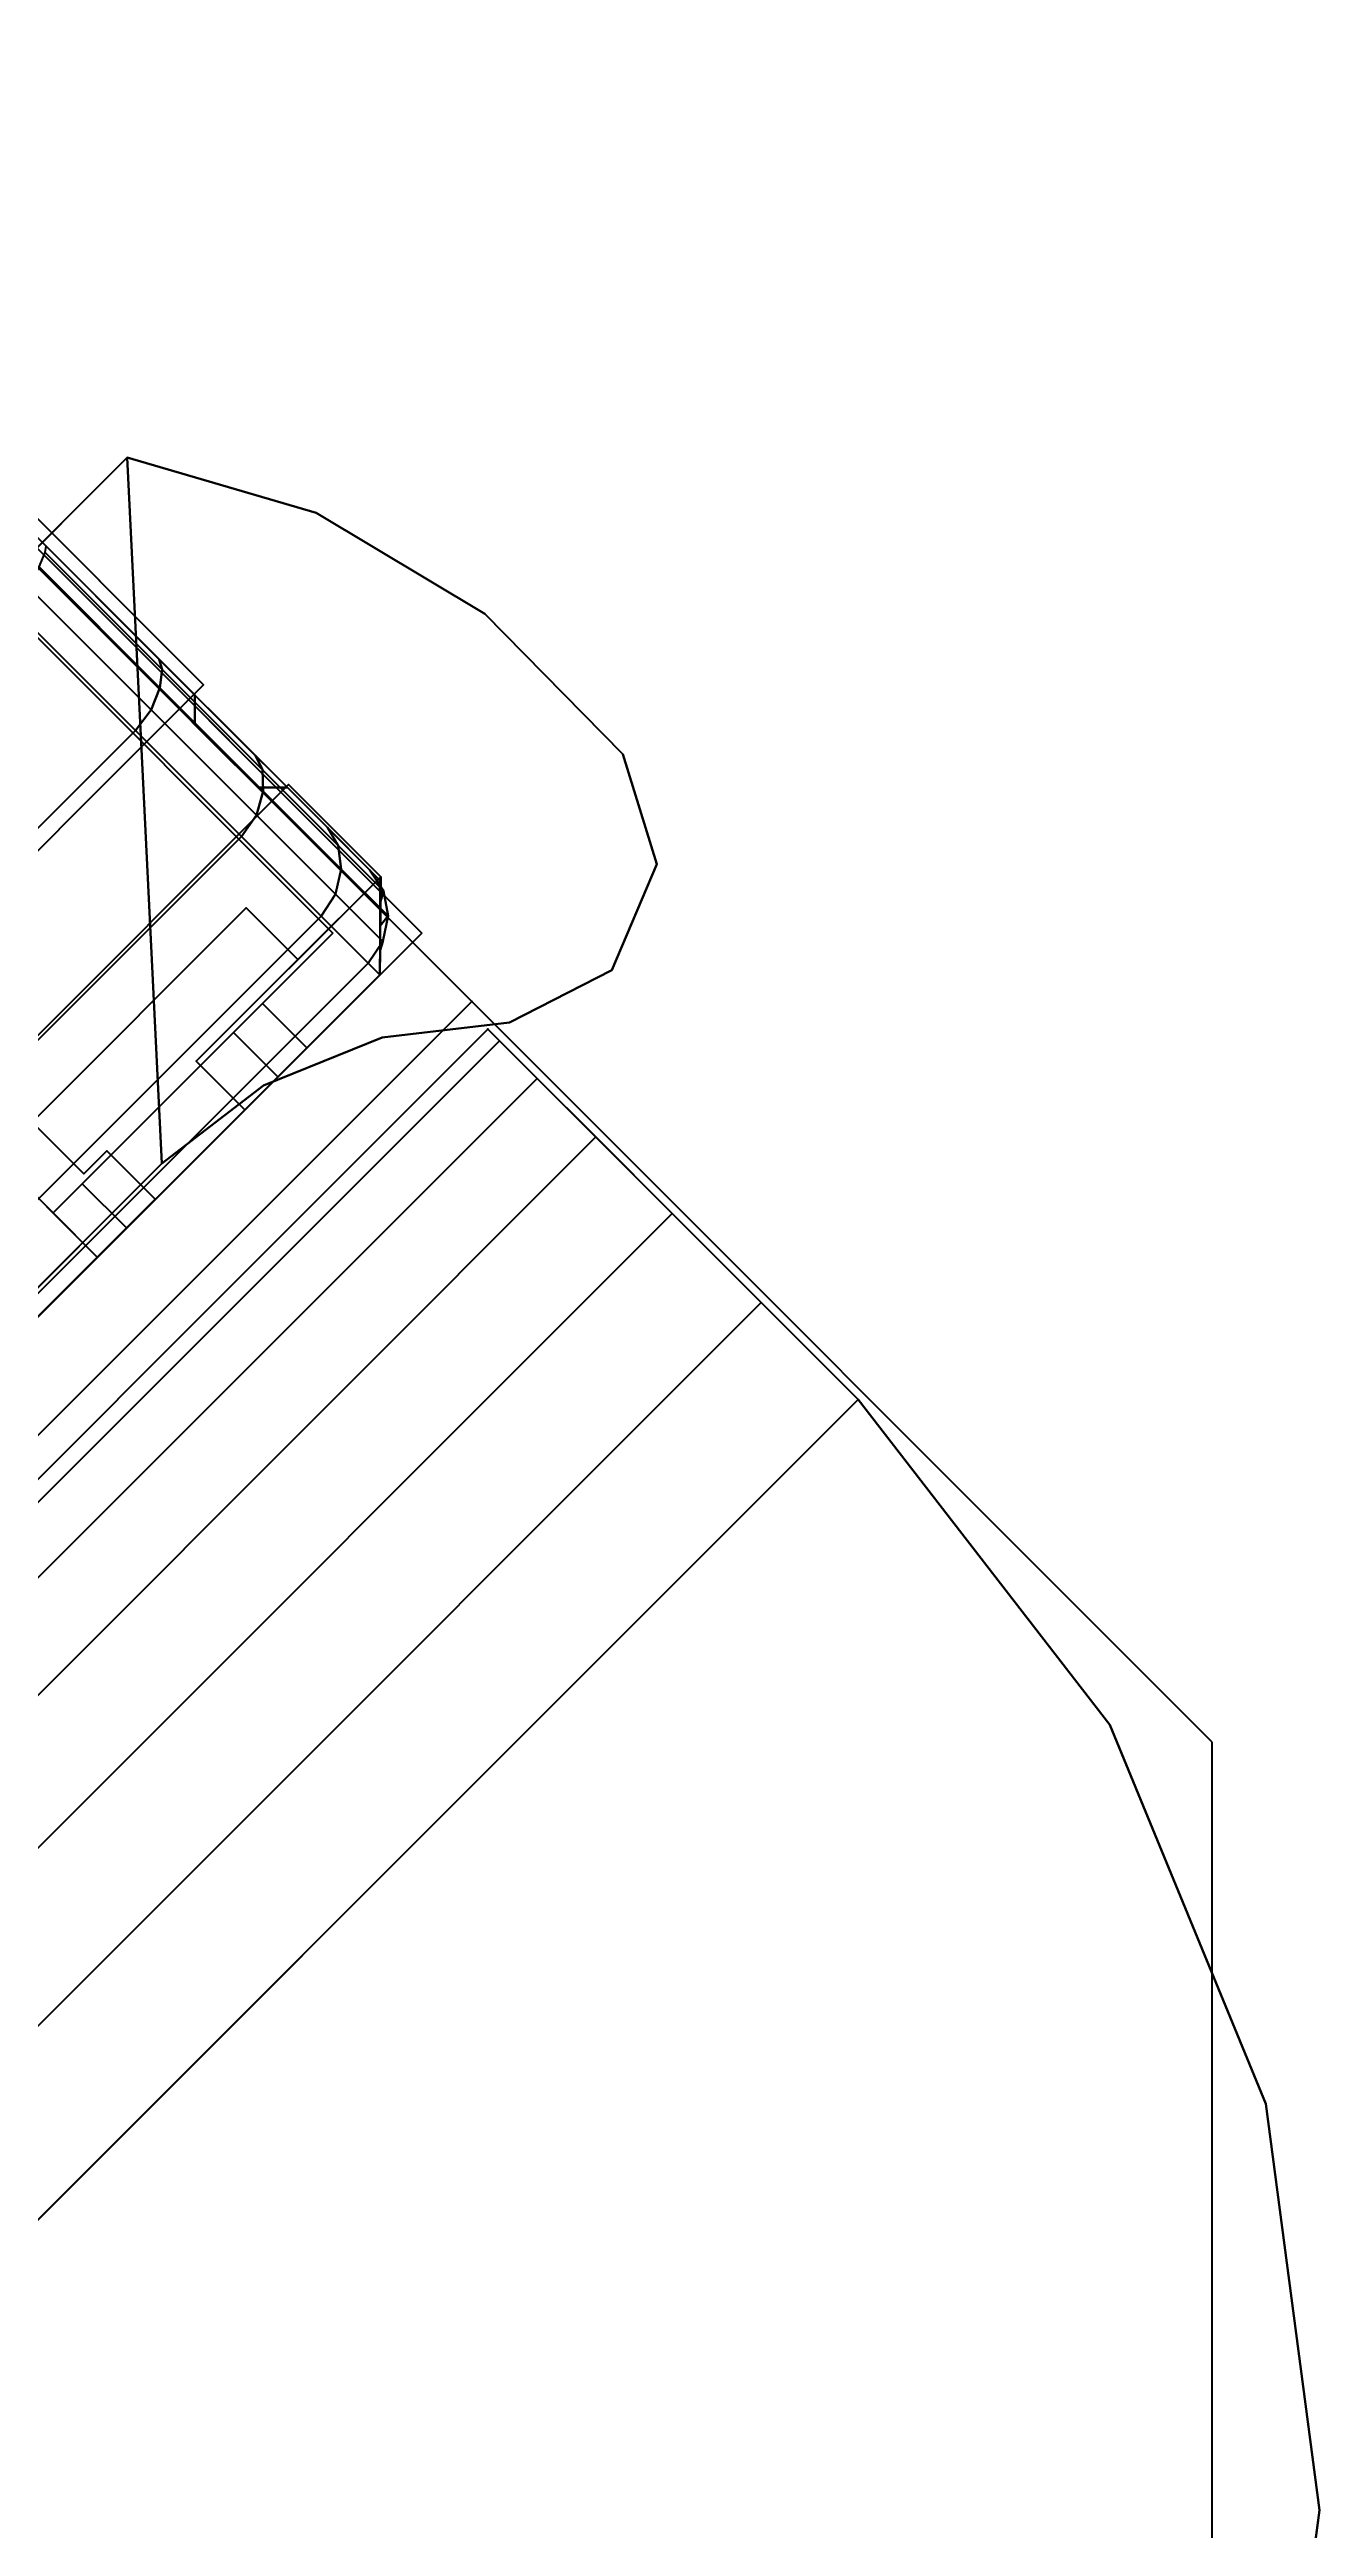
# Model space of a CAD drawing. Extents: x -170 to 1783, y -20 to 1205.
# Drawn here: x 208.387 to 209.6, y 563.796 to 566.161 of the extents above; entities that cross this region are included whole.
import ezdxf
from ezdxf.enums import TextEntityAlignment as Align

# ---------------------------------------------------------------- set-up
doc = ezdxf.new("R2010")
doc.units = 0
doc.header["$LTSCALE"] = 96
doc.header["$MEASUREMENT"] = 0
for name, color, linetype in [('A-FURN-3-PANEL-RACE', 7, 'Continuous'), ('A-FURN-3-PANEL-TOPCAP', 7, 'Continuous'), ('A-FURN-3-PANEL-TRIM', 7, 'Continuous'), ('A-FURN-P-PNLS', 7, 'Continuous'), ('MAIN_PANEL', 7, 'Continuous'), ('MAIN_PANEL_COMP', 7, 'Continuous'), ('SM', 7, 'Continuous')]:
    doc.layers.add(name, color=color, linetype=linetype)

# ---------------------------------------------------------------- blocks, each defined once
blk = doc.blocks.new('EC-EFN-456')
at = {"layer": 'A-FURN-3-PANEL-RACE', "color": 40, "linetype": 'Continuous'}
for points, invisible_edges in [([(0.08, 2.0125, 3.515), (0.08, 2.0125, 0.3963), (47.92, 2.0125, 0.3963), (47.92, 2.0125, 3.515)], 8), ([(47.5, 1.5745, 0.3963), (47.92, 1.5745, 0.3963), (47.92, 2.0125, 0.3963), (0.08, 2.0125, 0.3963)], 8), ([(47.86, 1.9525, 3.515), (47.4, 1.9525, 3.515), (47.4, 2.0125, 3.515), (47.92, 2.0125, 3.515)], 8), ([(47.86, 1.5745, 3.515), (47.86, 1.9525, 3.515), (47.92, 2.0125, 3.515), (47.92, 1.5745, 3.515)], 2), ([(47.92, 1.8575, 3.1951), (47.92, 2.0125, 3.515), (47.92, 2.0125, 0.3963), (47.92, 1.8575, 1.4986)], 5), ([(47.92, 1.8181, 1.4986), (47.92, 1.8575, 1.4986), (47.92, 2.0125, 0.3963), (47.92, 1.5745, 0.3963)], 10), ([(47.92, 1.5745, 3.245), (47.92, 1.5745, 3.515), (47.92, 2.0125, 3.515), (47.92, 1.8575, 3.1951)], 4), ([(47.86, 1.9525, 0.4563), (0.14, 1.9525, 0.4563), (0.14, 1.9525, 3.515), (47.86, 1.9525, 3.515)], 4), ([(47.5, 1.5745, 0.4563), (0.14, 1.9525, 0.4563), (47.86, 1.9525, 0.4563), (47.86, 1.5745, 0.4563)], 1), ([(47.86, 1.9525, 0.4563), (47.86, 1.9525, 3.515), (47.86, 1.8575, 3.1951), (47.86, 1.8575, 1.4986)], 10), ([(47.86, 1.5745, 0.4563), (47.86, 1.9525, 0.4563), (47.86, 1.8575, 1.4986), (47.86, 1.8181, 1.4986)], 10), ([(47.86, 1.8575, 3.1951), (47.86, 1.9525, 3.515), (47.86, 1.5745, 3.515), (47.86, 1.5745, 3.245)], 1), ([(47.86, 1.5745, 1.7894), (47.86, 1.5745, 0.4563), (47.86, 1.8181, 1.4986), (47.86, 1.614, 1.7894)], 2), ([(47.92, 1.614, 1.7894), (47.92, 1.8181, 1.4986), (47.92, 1.5745, 0.3963), (47.92, 1.5745, 1.7894)], 2), ([(47.5, 1.5745, 0.3963), (47.5, 1.5745, 0.4563), (47.86, 1.5745, 0.4563), (47.92, 1.5745, 0.3963)], 4), ([(47.92, 1.5745, 0.3963), (47.86, 1.5745, 0.4563), (47.86, 1.5745, 1.7894), (47.92, 1.5745, 1.7894)], 1)]:
    blk.add_3dface(points, dxfattribs=dict(at, invisible_edges=invisible_edges))
for points in [[(47.86, 1.8575, 1.4986), (47.86, 1.8575, 3.1951), (47.92, 1.8575, 3.1951), (47.92, 1.8575, 1.4986)], [(47.92, 1.8181, 1.4986), (47.86, 1.8181, 1.4986), (47.86, 1.8575, 1.4986), (47.92, 1.8575, 1.4986)], [(47.86, 1.8575, 3.1951), (47.86, 1.5745, 3.245), (47.92, 1.5745, 3.245), (47.92, 1.8575, 3.1951)], [(47.92, 1.614, 1.7894), (47.86, 1.614, 1.7894), (47.86, 1.8181, 1.4986), (47.92, 1.8181, 1.4986)], [(47.92, 1.5745, 1.7894), (47.86, 1.5745, 1.7894), (47.86, 1.614, 1.7894), (47.92, 1.614, 1.7894)], [(47.86, 1.5745, 3.245), (47.86, 1.5745, 3.515), (47.92, 1.5745, 3.515), (47.92, 1.5745, 3.245)]]:
    blk.add_3dface(points, dxfattribs=at)
at = {"layer": 'A-FURN-3-PANEL-TOPCAP', "color": 60, "linetype": 'Continuous'}
for points, invisible_edges in [([(47.4331, 2.02, 55.9807), (47.3404, 2.02, 56.0218), (47.221, 2.02, 55.7693), (47.2545, 2.02, 55.7554)], 10), ([(47.2545, 2.02, 55.7554), (47.2833, 2.02, 55.7333), (47.5111, 2.02, 55.9159), (47.4331, 2.02, 55.9807)], 10), ([(47.5685, 2.02, 55.8323), (47.5111, 2.02, 55.9159), (47.2833, 2.02, 55.7333), (47.3054, 2.02, 55.7045)], 10), ([(47.3054, 2.02, 55.7045), (47.3193, 2.02, 55.671), (47.601, 2.02, 55.7363), (47.5685, 2.02, 55.8323)], 10), ([(47.3193, 2.02, 55.671), (47.324, 2.02, 55.635), (47.606, 2.02, 55.635), (47.601, 2.02, 55.7363)], 8), ([(47.324, 2.02, 55.635), (47.324, -0.02, 55.635), (47.606, -0.02, 55.635), (47.606, 2.02, 55.635)], 5), ([(47.4431, 2, 55.9981), (47.3456, 2, 56.0411), (47.3404, 2.02, 56.0218), (47.4331, 2.02, 55.9807)], 10), ([(47.4956, 2.02, 56.0891), (47.3727, 2.02, 56.1426), (47.3676, 2, 56.1232), (47.4856, 2, 56.0717)], 10), ([(47.5581, 2.02, 56.1974), (47.4051, 2.02, 56.2633), (47.3727, 2.02, 56.1426), (47.4956, 2.02, 56.0891)], 10), ([(47.5252, 2, 55.9301), (47.4431, 2, 55.9981), (47.4331, 2.02, 55.9807), (47.5111, 2.02, 55.9159)], 10), ([(47.5995, 2.02, 56.0044), (47.4956, 2.02, 56.0891), (47.4856, 2, 56.0717), (47.5854, 2, 55.9903)], 10), ([(47.6879, 2.02, 56.0929), (47.5581, 2.02, 56.1974), (47.4956, 2.02, 56.0891), (47.5995, 2.02, 56.0044)], 10), ([(47.5858, 2, 55.8424), (47.5252, 2, 55.9301), (47.5111, 2.02, 55.9159), (47.5685, 2.02, 55.8323)], 10), ([(47.6202, 2, 55.7415), (47.5858, 2, 55.8424), (47.5685, 2.02, 55.8323), (47.601, 2.02, 55.7363)], 10), ([(47.6768, 2.02, 55.8949), (47.5995, 2.02, 56.0044), (47.5854, 2, 55.9903), (47.6595, 2, 55.8849)], 10), ([(47.7851, 2.02, 55.9575), (47.6879, 2.02, 56.0929), (47.5995, 2.02, 56.0044), (47.6768, 2.02, 55.8949)], 10), ([(47.6259, 2, 55.635), (47.6202, 2, 55.7415), (47.601, 2.02, 55.7363), (47.606, 2.02, 55.635)], 2), ([(47.606, 2.02, 55.635), (47.606, -0.02, 55.635), (47.6259, 0, 55.635), (47.6259, 2, 55.635)], 5), ([(47.7217, 2.02, 55.7687), (47.6768, 2.02, 55.8949), (47.6595, 2, 55.8849), (47.7024, 2, 55.7635)], 10), ([(47.8425, 2.02, 55.8011), (47.7851, 2.02, 55.9575), (47.6768, 2.02, 55.8949), (47.7217, 2.02, 55.7687)], 10), ([(47.731, 2.02, 55.635), (47.7217, 2.02, 55.7687), (47.7024, 2, 55.7635), (47.711, 2, 55.635)], 2), ([(47.711, 2, 55.635), (47.711, 0, 55.635), (47.731, -0.02, 55.635), (47.731, 2.02, 55.635)], 5), ([(47.856, 2.02, 55.635), (47.8425, 2.02, 55.8011), (47.7217, 2.02, 55.7687), (47.731, 2.02, 55.635)], 2), ([(47.856, -0.02, 55.635), (47.856, 2.02, 55.635), (47.731, 2.02, 55.635), (47.731, -0.02, 55.635)], 5), ([(47.8715, 2.0047, 55.635), (47.856, 2.02, 55.635), (47.856, -0.02, 55.635), (47.8715, -0.0047, 55.635)], 10), ([(47.4856, 2, 56.0717), (47.3676, 2, 56.1232), (47.3456, 2, 56.0411), (47.4431, 2, 55.9981)], 10), ([(47.5854, 2, 55.9903), (47.4856, 2, 56.0717), (47.4431, 2, 55.9981), (47.5252, 2, 55.9301)], 10), ([(47.6595, 2, 55.8849), (47.5854, 2, 55.9903), (47.5252, 2, 55.9301), (47.5858, 2, 55.8424)], 10), ([(47.7024, 2, 55.7635), (47.6595, 2, 55.8849), (47.5858, 2, 55.8424), (47.6202, 2, 55.7415)], 10), ([(47.711, 2, 55.635), (47.7024, 2, 55.7635), (47.6202, 2, 55.7415), (47.6259, 2, 55.635)], 2), ([(47.711, 0, 55.635), (47.711, 2, 55.635), (47.6259, 2, 55.635), (47.6259, 0, 55.635)], 5), ([(47.8715, -0.0047, 55.635), (47.8871, 0.0106, 55.635), (47.8871, 1.9894, 55.635), (47.8715, 2.0047, 55.635)], 10), ([(47.9035, 1.9727, 55.635), (47.8871, 1.9894, 55.635), (47.8871, 0.0106, 55.635), (47.9035, 0.0273, 55.635)], 10), ([(47.9035, 0.0273, 55.635), (47.92, 0.044, 55.635), (47.92, 1.956, 55.635), (47.9035, 1.9727, 55.635)], 8)]:
    blk.add_3dface(points, dxfattribs=dict(at, invisible_edges=invisible_edges))
for points in [[(47.4051, 2.02, 56.2633), (47.5581, 2.02, 56.1974), (47.5669, 2.0151, 56.2168), (47.4087, 2.0151, 56.2864)], [(47.4087, 2.0151, 56.2864), (47.5669, 2.0151, 56.2168), (47.5775, 2.0013, 56.2349), (47.4143, 2.0013, 56.3065)], [(47.5581, 2.02, 56.1974), (47.6879, 2.02, 56.0929), (47.7022, 2.0151, 56.1072), (47.5669, 2.0151, 56.2168)], [(47.5669, 2.0151, 56.2168), (47.7022, 2.0151, 56.1072), (47.7172, 2.0013, 56.1222), (47.5775, 2.0013, 56.2349)], [(47.6879, 2.02, 56.0929), (47.7851, 2.02, 55.9575), (47.8045, 2.0151, 55.9663), (47.7022, 2.0151, 56.1072)], [(47.7022, 2.0151, 56.1072), (47.8045, 2.0151, 55.9663), (47.8226, 2.0013, 55.977), (47.7172, 2.0013, 56.1222)], [(47.7851, 2.02, 55.9575), (47.8425, 2.02, 55.8011), (47.8656, 2.0151, 55.8048), (47.8045, 2.0151, 55.9663)], [(47.8045, 2.0151, 55.9663), (47.8656, 2.0151, 55.8048), (47.8857, 2.0013, 55.8104), (47.8226, 2.0013, 55.977)], [(47.8425, 2.02, 55.8011), (47.856, 2.02, 55.635), (47.8715, 2.0047, 55.635), (47.8656, 2.0151, 55.8048)], [(47.8656, 2.0151, 55.8048), (47.8715, 2.0047, 55.635), (47.8871, 1.9894, 55.635), (47.8857, 2.0013, 55.8104)], [(47.4143, 2.0013, 56.3065), (47.5775, 2.0013, 56.2349), (47.5864, 1.9805, 56.248), (47.4194, 1.9805, 56.3203)], [(47.5775, 2.0013, 56.2349), (47.7172, 2.0013, 56.1222), (47.7287, 1.9805, 56.1337), (47.5864, 1.9805, 56.248)], [(47.7172, 2.0013, 56.1222), (47.8226, 2.0013, 55.977), (47.8356, 1.9805, 55.9859), (47.7287, 1.9805, 56.1337)], [(47.8226, 2.0013, 55.977), (47.8857, 2.0013, 55.8104), (47.8994, 1.9805, 55.8155), (47.8356, 1.9805, 55.9859)], [(47.8857, 2.0013, 55.8104), (47.8871, 1.9894, 55.635), (47.9035, 1.9727, 55.635), (47.8994, 1.9805, 55.8155)], [(47.4194, 1.9805, 56.3203), (47.5864, 1.9805, 56.248), (47.5901, 1.956, 56.2528), (47.4216, 1.956, 56.3252)], [(47.5864, 1.9805, 56.248), (47.7287, 1.9805, 56.1337), (47.7332, 1.956, 56.1382), (47.5901, 1.956, 56.2528)], [(47.7287, 1.9805, 56.1337), (47.8356, 1.9805, 55.9859), (47.8405, 1.956, 55.9895), (47.7332, 1.956, 56.1382)], [(47.8356, 1.9805, 55.9859), (47.8994, 1.9805, 55.8155), (47.9043, 1.956, 55.8177), (47.8405, 1.956, 55.9895)], [(47.8994, 1.9805, 55.8155), (47.9035, 1.9727, 55.635), (47.92, 1.956, 55.635), (47.9043, 1.956, 55.8177)], [(47.5901, 0.044, 56.2528), (47.4216, 0.044, 56.3252), (47.4216, 1.956, 56.3252), (47.5901, 1.956, 56.2528)], [(47.7332, 0.044, 56.1382), (47.5901, 0.044, 56.2528), (47.5901, 1.956, 56.2528), (47.7332, 1.956, 56.1382)], [(47.8405, 0.044, 55.9895), (47.7332, 0.044, 56.1382), (47.7332, 1.956, 56.1382), (47.8405, 1.956, 55.9895)], [(47.9043, 0.044, 55.8177), (47.8405, 0.044, 55.9895), (47.8405, 1.956, 55.9895), (47.9043, 1.956, 55.8177)], [(47.92, 0.044, 55.635), (47.9043, 0.044, 55.8177), (47.9043, 1.956, 55.8177), (47.92, 1.956, 55.635)]]:
    blk.add_3dface(points, dxfattribs=at)
at = {"layer": 'A-FURN-3-PANEL-TRIM', "color": 60, "linetype": 'Continuous'}
for points, invisible_edges in [([(47.5649, 2.2249, 3.5747), (47.4, 2.1348, 3.5747), (47.935, 2.269, 3.5747), (47.7471, 2.2706, 3.5747)], 2), ([(47.5649, 2.2249, 4.2397), (47.7471, 2.2706, 4.2397), (47.935, 2.269, 4.2397), (47.4, 2.1348, 4.2397)], 4), ([(47.5649, 2.2249, 3.8013), (47.7471, 2.2706, 3.8013), (47.935, 2.269, 3.8013), (47.4, 2.1348, 3.8013)], 4), ([(47.5649, 2.2249, 4.013), (47.4, 2.1348, 4.013), (47.935, 2.269, 4.013), (47.7471, 2.2706, 4.013)], 2), ([(47.935, 2.269, 3.5747), (47.4, 2.1348, 3.5747), (48.0735, 2.1159, 3.5747), (48.0322, 2.2178, 3.5747)], 3), ([(47.935, 2.269, 4.2397), (48.0322, 2.2178, 4.2397), (48.0735, 2.1159, 4.2397), (47.4, 2.1348, 4.2397)], 12), ([(47.935, 2.269, 3.8013), (48.0322, 2.2178, 3.8013), (48.0735, 2.1159, 3.8013), (47.4, 2.1348, 3.8013)], 12), ([(47.935, 2.269, 4.013), (47.4, 2.1348, 4.013), (48.0735, 2.1159, 4.013), (48.0322, 2.2178, 4.013)], 3), ([(47.4, 2.1348, 3.5747), (47.4, 0.3185, 3.5747), (47.9, 0.3185, 3.5747), (47.9, 1.6815, 3.5747)], 10), ([(48.0735, 2.1159, 3.5747), (47.4, 2.1348, 3.5747), (47.9639, 1.9153, 3.5747), (48.0395, 2.0114, 3.5747)], 3), ([(47.9639, 1.9153, 3.5747), (47.4, 2.1348, 3.5747), (47.9, 1.6815, 3.5747), (47.9163, 1.8027, 3.5747)], 3), ([(47.4, 2.1348, 4.2397), (47.9, 1.6815, 4.2397), (47.9, 0.3185, 4.2397), (47.4, 0.3185, 4.2397)], 5), ([(48.0735, 2.1159, 4.2397), (48.0395, 2.0114, 4.2397), (47.9639, 1.9153, 4.2397), (47.4, 2.1348, 4.2397)], 12), ([(47.9639, 1.9153, 4.2397), (47.9163, 1.8027, 4.2397), (47.9, 1.6815, 4.2397), (47.4, 2.1348, 4.2397)], 12), ([(48.0735, 2.1159, 3.8013), (48.0395, 2.0114, 3.8013), (47.9639, 1.9153, 3.8013), (47.4, 2.1348, 3.8013)], 12), ([(47.9639, 1.9153, 3.8013), (47.9163, 1.8027, 3.8013), (47.9, 1.6815, 3.8013), (47.4, 2.1348, 3.8013)], 12), ([(48.0735, 2.1159, 4.013), (47.4, 2.1348, 4.013), (47.9639, 1.9153, 4.013), (48.0395, 2.0114, 4.013)], 3), ([(47.9639, 1.9153, 4.013), (47.4, 2.1348, 4.013), (47.9, 1.6815, 4.013), (47.9163, 1.8027, 4.013)], 3), ([(47.605, -0.0328, 55.635), (47.3224, -0.0328, 55.635), (47.3224, 2.0328, 55.635), (47.605, 2.0328, 55.635)], 8), ([(47.8543, 2.0228, 55.635), (47.8543, 1.9109, 55.635), (47.7845, 1.9109, 55.635), (47.7299, 2.0228, 55.635)], 6), ([(47.7845, 1.9109, 4.2397), (47.7845, 1.9109, 55.635), (47.8543, 1.9109, 55.635), (47.8543, 1.9109, 4.2397)], 2), ([(47.8543, 1.6527, 55.635), (47.9198, 1.6527, 55.635), (47.9198, 0.3473, 55.635), (47.8543, 0.3473, 55.635)], 8), ([(47.8543, 0.3782, 55.635), (47.7845, 0.3782, 55.635), (47.7845, 1.6218, 55.635), (47.8543, 1.6218, 55.635)], 10)]:
    blk.add_3dface(points, dxfattribs=dict(at, invisible_edges=invisible_edges))
for points in [[(47.5649, 2.2249, 4.013), (47.7471, 2.2706, 4.013), (47.7471, 2.2706, 4.2397), (47.5649, 2.2249, 4.2397)], [(47.5649, 2.2249, 3.5747), (47.7471, 2.2706, 3.5747), (47.7471, 2.2706, 3.8013), (47.5649, 2.2249, 3.8013)], [(47.7471, 2.2706, 4.013), (47.935, 2.269, 4.013), (47.935, 2.269, 4.2397), (47.7471, 2.2706, 4.2397)], [(47.7471, 2.2706, 3.5747), (47.935, 2.269, 3.5747), (47.935, 2.269, 3.8013), (47.7471, 2.2706, 3.8013)], [(47.935, 2.269, 4.013), (48.0322, 2.2178, 4.013), (48.0322, 2.2178, 4.2397), (47.935, 2.269, 4.2397)], [(47.935, 2.269, 3.5747), (48.0322, 2.2178, 3.5747), (48.0322, 2.2178, 3.8013), (47.935, 2.269, 3.8013)], [(47.4, 2.1348, 4.013), (47.5649, 2.2249, 4.013), (47.5649, 2.2249, 4.2397), (47.4, 2.1348, 4.2397)], [(47.4, 2.1348, 3.5747), (47.5649, 2.2249, 3.5747), (47.5649, 2.2249, 3.8013), (47.4, 2.1348, 3.8013)], [(48.0322, 2.2178, 4.013), (48.0735, 2.1159, 4.013), (48.0735, 2.1159, 4.2397), (48.0322, 2.2178, 4.2397)], [(48.0322, 2.2178, 3.5747), (48.0735, 2.1159, 3.5747), (48.0735, 2.1159, 3.8013), (48.0322, 2.2178, 3.8013)], [(47.4, 0.3185, 3.5747), (47.4, 2.1348, 3.5747), (47.4, 2.1348, 4.2397), (47.4, 0.3185, 4.2397)], [(47.4, 2.1348, 3.8013), (47.9, 1.6815, 3.8013), (47.9, 1.6815, 4.013), (47.4, 2.1348, 4.013)], [(48.0735, 2.1159, 4.013), (48.0395, 2.0114, 4.013), (48.0395, 2.0114, 4.2397), (48.0735, 2.1159, 4.2397)], [(48.0735, 2.1159, 3.5747), (48.0395, 2.0114, 3.5747), (48.0395, 2.0114, 3.8013), (48.0735, 2.1159, 3.8013)], [(47.605, 2.0328, 4.2397), (47.605, 2.0328, 55.635), (47.3224, 2.0328, 55.635), (47.3224, 2.0328, 4.2397)], [(47.605, 1.6426, 55.635), (47.605, 2.0328, 55.635), (47.605, 2.0328, 4.2397), (47.605, 1.6426, 4.2397)], [(47.8543, 2.0228, 4.2397), (47.8543, 2.0228, 55.635), (47.7299, 2.0228, 55.635), (47.7299, 2.0228, 4.2397)], [(47.7299, 2.0228, 55.635), (47.7299, 1.6426, 55.635), (47.7299, 1.6426, 4.2397), (47.7299, 2.0228, 4.2397)], [(47.9198, 1.956, 4.2397), (47.9198, 1.956, 55.635), (47.8543, 2.0228, 55.635), (47.8543, 2.0228, 4.2397)], [(47.9198, 1.956, 55.635), (47.9198, 1.7737, 55.635), (47.8543, 1.7737, 55.635), (47.8543, 2.0228, 55.635)], [(48.0395, 2.0114, 4.013), (47.9639, 1.9153, 4.013), (47.9639, 1.9153, 4.2397), (48.0395, 2.0114, 4.2397)], [(48.0395, 2.0114, 3.5747), (47.9639, 1.9153, 3.5747), (47.9639, 1.9153, 3.8013), (48.0395, 2.0114, 3.8013)], [(47.9198, 1.7737, 55.635), (47.9198, 1.956, 55.635), (47.9198, 1.956, 4.2397), (47.9198, 1.7737, 4.2397)], [(47.7845, 1.6218, 55.635), (47.7845, 1.9109, 55.635), (47.7845, 1.9109, 4.2397), (47.7845, 1.6218, 4.2397)], [(47.8543, 1.9109, 55.635), (47.8543, 1.7737, 55.635), (47.8543, 1.7737, 4.2397), (47.8543, 1.9109, 4.2397)], [(47.9639, 1.9153, 4.013), (47.9163, 1.8027, 4.013), (47.9163, 1.8027, 4.2397), (47.9639, 1.9153, 4.2397)], [(47.9639, 1.9153, 3.5747), (47.9163, 1.8027, 3.5747), (47.9163, 1.8027, 3.8013), (47.9639, 1.9153, 3.8013)], [(47.9163, 1.8027, 4.013), (47.9, 1.6815, 4.013), (47.9, 1.6815, 4.2397), (47.9163, 1.8027, 4.2397)], [(47.9163, 1.8027, 3.5747), (47.9, 1.6815, 3.5747), (47.9, 1.6815, 3.8013), (47.9163, 1.8027, 3.8013)], [(47.8543, 1.7737, 4.2397), (47.8543, 1.7737, 55.635), (47.9198, 1.7737, 55.635), (47.9198, 1.7737, 4.2397)], [(47.9, 1.6815, 4.2397), (47.9, 1.6815, 3.5747), (47.9, 0.3185, 3.5747), (47.9, 0.3185, 4.2397)], [(47.8543, 1.6527, 55.635), (47.8543, 1.6218, 55.635), (47.8543, 1.6218, 4.2397), (47.8543, 1.6527, 4.2397)], [(47.9198, 1.6527, 4.2397), (47.9198, 1.6527, 55.635), (47.8543, 1.6527, 55.635), (47.8543, 1.6527, 4.2397)], [(47.9198, 1.6527, 55.635), (47.9198, 1.6527, 4.2397), (47.9198, 0.3473, 4.2397), (47.9198, 0.3473, 55.635)], [(47.8543, 1.6218, 4.2397), (47.8543, 1.6218, 55.635), (47.7845, 1.6218, 55.635), (47.7845, 1.6218, 4.2397)]]:
    blk.add_3dface(points, dxfattribs=at)
at = {"layer": 'A-FURN-P-PNLS', "color": 60, "linetype": 'Continuous'}
for p, q in [((0, 2), (48, 2)), ((48, 2), (48, 0))]:
    blk.add_line(p, q, dxfattribs=at)
at = {"layer": 'MAIN_PANEL', "color": 7, "linetype": 'Continuous'}
for p in [(48, 2), (48, 2, 55.663), (48, 2)]:
    blk.add_point(p, dxfattribs=at)
blk = doc.blocks.new('EC-FPFC-56')
at = {"layer": 'MAIN_PANEL_COMP', "color": 7, "linetype": 'Continuous'}
for p in [(0.0002, 0), (0.0002, 0), (0.0297, -0.0077), (0.0297, -0.0077)]:
    blk.add_point(p, dxfattribs=at)
at = {"layer": 'SM', "color": 60, "linetype": 'Continuous'}
for p, q in [((1.0002, 0), (0.0002, 0)), ((2.0002, -1), (1.0002, 0))]:
    blk.add_line(p, q, dxfattribs=at)
for points in [[(0.0297, -0.0077, 3), (0.0297, -2.0077, 3), (0.0297, -2.0077, 55.5), (0.0297, -0.0077, 55.5)], [(0.0297, -0.0077, 55.5), (0.5297, -0.0077, 55.5), (0.5297, -0.0077, 3), (0.0297, -0.0077, 3)], [(0.0454, -0.0077, 55.6299), (0.0297, -0.0077, 55.5), (0.0297, -2.0077, 55.5), (0.0454, -1.9911, 55.6299)], [(0.0297, -0.0077), (0.0297, -2.0077), (0.0297, -2.0077, 3), (0.0297, -0.0077, 3)], [(0.0297, -0.0077, 3), (0.5297, -0.0077, 3), (0.5297, -0.0077), (0.0297, -0.0077)], [(0.0962, -0.0077, 55.75), (0.0454, -0.0077, 55.6299), (0.0454, -1.9911, 55.6299), (0.0962, -1.9413, 55.75)], [(0.1753, -0.0077, 55.8535), (0.0962, -0.0077, 55.75), (0.0962, -1.9413, 55.75), (0.1762, -1.8621, 55.8535)], [(0.2788, -0.0077, 55.9326), (0.1753, -0.0077, 55.8535), (0.1762, -1.8621, 55.8535), (0.2788, -1.7577, 55.9326)], [(0.3989, -0.0077, 55.9834), (0.2788, -0.0077, 55.9326), (0.2788, -1.7577, 55.9326), (0.3989, -1.6385, 55.9834)], [(0.5297, -0.0077, 56), (0.3989, -0.0077, 55.9834), (0.3989, -1.6385, 55.9834), (0.5297, -1.5077, 56)], [(0.9194, -0.0575, 55.5), (0.5297, -0.0077, 55.5), (0.5297, -0.0077, 56), (0.9194, -0.0575, 56)], [(0.9194, -0.0575), (0.5297, -0.0077), (0.5297, -0.0077, 3), (0.9194, -0.0575, 3)], [(0.9194, -0.0575, 3), (0.5297, -0.0077, 3), (0.5297, -0.0077, 55.5), (0.9194, -0.0575, 55.5)], [(1.2807, -0.2079), (0.9194, -0.0575), (0.9194, -0.0575, 3), (1.2807, -0.2079, 3)], [(1.2807, -0.2079, 55.5), (0.9194, -0.0575, 55.5), (0.9194, -0.0575, 56), (1.2807, -0.2079, 56)], [(1.2807, -0.2079, 3), (0.9194, -0.0575, 3), (0.9194, -0.0575, 55.5), (1.2807, -0.2079, 55.5)], [(1.5913, -0.4461), (1.2807, -0.2079), (1.2807, -0.2079, 3), (1.5913, -0.4461, 3)], [(1.5913, -0.4461, 55.5), (1.2807, -0.2079, 55.5), (1.2807, -0.2079, 56), (1.5913, -0.4461, 56)], [(1.5913, -0.4461, 3), (1.2807, -0.2079, 3), (1.2807, -0.2079, 55.5), (1.5913, -0.4461, 55.5)], [(1.8295, -0.7567), (1.5913, -0.4461), (1.5913, -0.4461, 3), (1.8295, -0.7567, 3)], [(1.8295, -0.7567, 3), (1.5913, -0.4461, 3), (1.5913, -0.4461, 55.5), (1.8295, -0.7567, 55.5)], [(1.8295, -0.7567, 55.5), (1.5913, -0.4461, 55.5), (1.5913, -0.4461, 56), (1.8295, -0.7567, 56)], [(2.0297, -1.6385, 55.9834), (2.0297, -1.5077, 56), (0.5297, -1.5077, 56), (0.3989, -1.6385, 55.9834)], [(2.0297, -1.7586, 55.9326), (2.0297, -1.6385, 55.9834), (0.3989, -1.6385, 55.9834), (0.2788, -1.7577, 55.9326)], [(0.2788, -1.7577, 55.9326), (0.1762, -1.8621, 55.8535), (2.0297, -1.8621, 55.8535), (2.0297, -1.7586, 55.9326)], [(0.1762, -1.8621, 55.8535), (0.0962, -1.9413, 55.75), (2.0297, -1.9413, 55.75), (2.0297, -1.8621, 55.8535)], [(0.0962, -1.9413, 55.75), (0.0454, -1.9911, 55.6299), (2.0297, -1.992, 55.6299), (2.0297, -1.9413, 55.75)], [(0.0454, -1.9911, 55.6299), (0.0297, -2.0077, 55.5), (2.0297, -2.0077, 55.5), (2.0297, -1.992, 55.6299)], [(2.0297, -2.0077, 55.5), (0.0297, -2.0077, 55.5), (0.0297, -2.0077, 3), (2.0297, -2.0077, 3)], [(2.0297, -2.0077, 3), (0.0297, -2.0077, 3), (0.0297, -2.0077), (2.0297, -2.0077)]]:
    blk.add_3dface(points, dxfattribs=at)
for points, invisible_edges in [([(0.0454, -0.0077, 55.6299), (0.5297, -0.0077, 55.5), (0.0297, -0.0077, 55.5)], 1), ([(0.5297, -0.0077, 55.5), (0.0454, -0.0077, 55.6299), (0.5297, -0.0077, 56)], 3), ([(0.0962, -0.0077, 55.75), (0.5297, -0.0077, 56), (0.0454, -0.0077, 55.6299)], 3), ([(0.5297, -0.0077, 56), (0.0962, -0.0077, 55.75), (0.3989, -0.0077, 55.9834)], 3), ([(0.1753, -0.0077, 55.8535), (0.3989, -0.0077, 55.9834), (0.0962, -0.0077, 55.75)], 3), ([(0.3989, -0.0077, 55.9834), (0.1753, -0.0077, 55.8535), (0.2788, -0.0077, 55.9326)], 1), ([(0.5297, -1.5077, 56), (1.9799, -1.118, 56), (0.5297, -0.0077, 56)], 3), ([(1.8295, -0.7567, 56), (0.5297, -0.0077, 56), (1.9799, -1.118, 56)], 3), ([(0.5297, -0.0077, 56), (1.8295, -0.7567, 56), (0.9194, -0.0575, 56)], 3), ([(1.5913, -0.4461, 56), (0.9194, -0.0575, 56), (1.8295, -0.7567, 56)], 3), ([(0.9194, -0.0575, 56), (1.5913, -0.4461, 56), (1.2807, -0.2079, 56)], 1), ([(1.9799, -1.118, 56), (0.5297, -1.5077, 56), (2.0297, -1.5077, 56)], 1)]:
    blk.add_3dface(points, dxfattribs=dict(at, invisible_edges=invisible_edges))

msp = doc.modelspace()

# ---------------------------------------------------------------- block references
at = {"layer": 'MAIN_PANEL', "color": 47, "linetype": 'Continuous', "rotation": 315}
msp.add_blockref('EC-EFN-456', (173.43479, 597.77906), dxfattribs=at)
at = {"layer": 'MAIN_PANEL_COMP', "color": 47, "linetype": 'Continuous'}
ref = msp.add_blockref('EC-FPFC-56', (208.79001, 565.25226), dxfattribs=dict(at, rotation=315))
ref.add_attrib('CAPMC', 'ECH', dxfattribs={"color": 47, "linetype": 'Continuous', "height": 0.000000012, "width": 0.666667}).set_placement((208.79001, 565.25226), align=Align.BOTTOM_LEFT)
ref.add_attrib('CAPPN', 'EC-FPFC-56', dxfattribs={"color": 47, "linetype": 'Continuous', "height": 0.000000012, "width": 0.666667}).set_placement((208.79001, 565.25226), align=Align.BOTTOM_LEFT)
ref.add_attrib('CAPMG', 'RSI', dxfattribs={"color": 47, "linetype": 'Continuous', "height": 0.000000012, "width": 0.666667}).set_placement((208.79001, 565.25226), align=Align.BOTTOM_LEFT)
ref.add_attrib('CAPQTY', '1', dxfattribs={"color": 47, "linetype": 'Continuous', "height": 0.000000012, "width": 0.666667}).set_placement((208.79001, 565.25226), align=Align.BOTTOM_LEFT)

doc.saveas('drawing.dxf')
